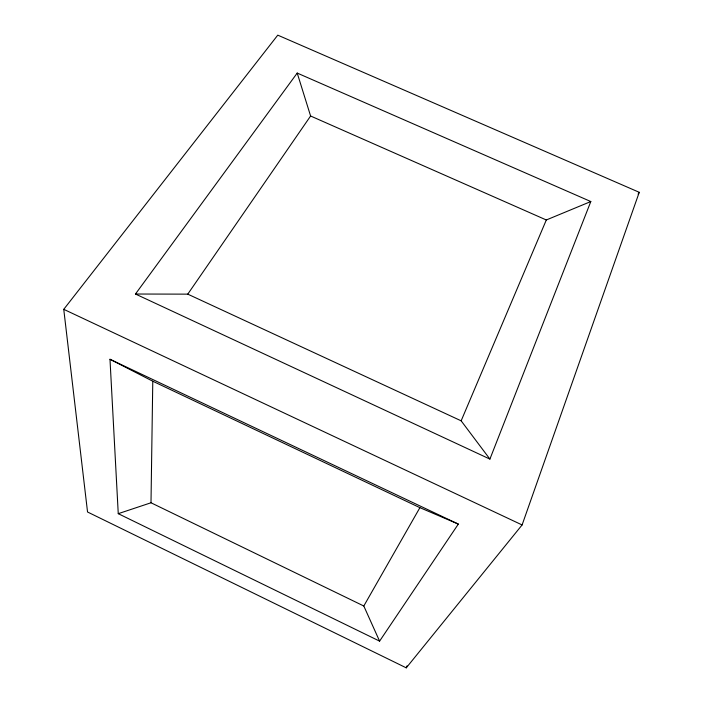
<?xml version="1.0" encoding="UTF-8"?>
<svg xmlns="http://www.w3.org/2000/svg" width="703" height="703" viewBox="0 0 703 703"><rect width="100%" height="100%" fill="white"/><g stroke="black" fill="none" stroke-linecap="round" stroke-linejoin="round"><path stroke-width="1.05" d="M379.594 641.136L363.803 606.004L150.996 502.768L152.779 381.219L109.984 359.268L118.253 513.673L379.594 641.136L458.33 524.087L109.984 359.268M522.101 524.948L639.247 192.306L277.773 35.15L63.753 309.329L87.541 511.995L406.264 667.85L522.101 524.948L63.753 309.329M406.264 667.85L407.063 665.811M489.903 459.094L590.81 201.541L297.211 73.068L135.459 294.021L489.903 459.094L461.15 420.825L187.771 294.144L135.459 294.021M461.15 420.825L546.31 219.977L590.81 201.541M363.803 606.004L419.902 507.663L458.33 524.087M638.087 194.169L639.247 192.306M187.771 294.144L310.603 116.004L297.211 73.068M118.253 513.673L150.996 502.768M310.603 116.004L546.31 219.977M152.779 381.219L419.902 507.663"/></g></svg>
